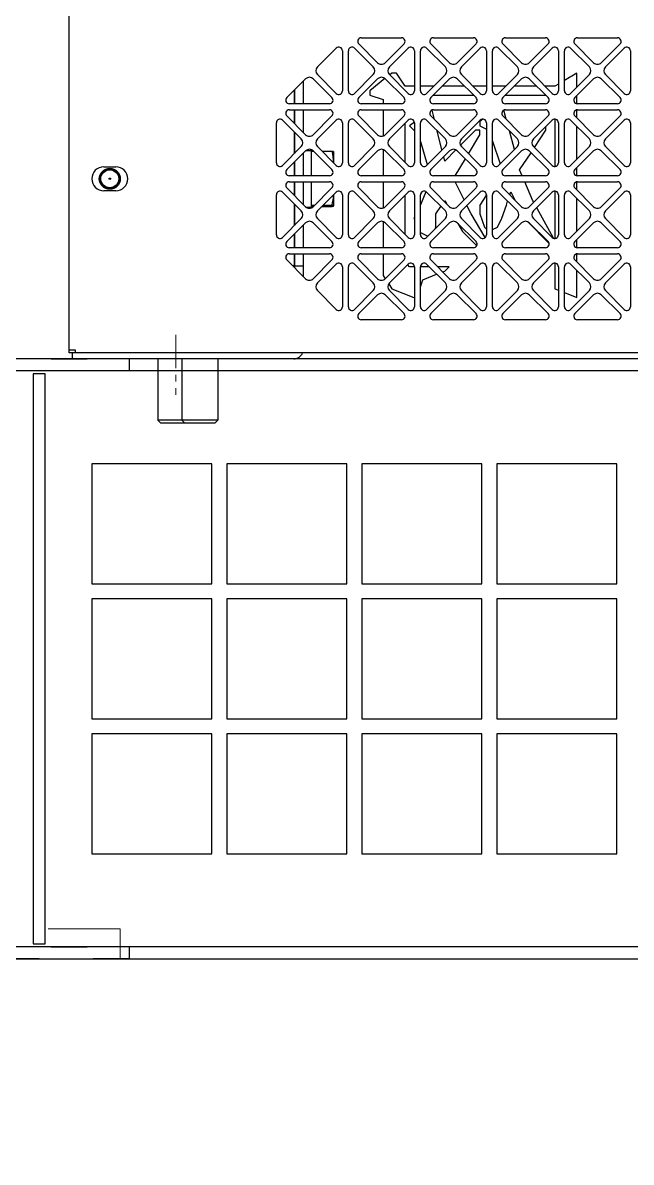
# Model space of a CAD drawing. Extents: x 59521 to 184406, y -1257 to 56672.
# Drawn here: x 69074.7 to 69277.5, y 17786.4 to 18166.2 of the extents above; entities that cross this region are included whole.
import ezdxf

# ---------------------------------------------------------------- set-up
doc = ezdxf.new("R2010")
doc.units = 0
doc.header["$MEASUREMENT"] = 0
doc.linetypes.add('ACAD_ISO03W100', pattern=[30, 12, -18])
doc.linetypes.add('CENTER', pattern=[50.8, 31.75, -6.35, 6.35, -6.35])
doc.layers.get('0').update_dxf_attribs({"linetype": 'CONTINUOUS'})
for name, color, linetype in [('2401-00332-S-M12-30HM_0', 7, 'CONTINUOUS'), ('2403-00027_S-M6-0_0', 7, 'CONTINUOUS'), ('2404-00038-S-D12_0', 7, 'CONTINUOUS'), ('4215-12657_0', 7, 'CONTINUOUS'), ('4215-17086_1_0', 7, 'CONTINUOUS'), ('4215-17086_2_0', 7, 'CONTINUOUS'), ('4215-17086_4_0', 7, 'CONTINUOUS')]:
    doc.layers.add(name, color=color, linetype=linetype)
doc.layers.add('3中心线层', color=1, linetype='CENTER', lineweight=18)
doc.layers.add('THICK', color=7, linetype='CONTINUOUS', lineweight=0)

# ---------------------------------------------------------------- blocks, each defined once
blk = doc.blocks.new('ju77')
at = {"layer": '2401-00332-S-M12-30HM_0', "color": 87, "linetype": 'Continuous'}
for p, q in [((-326.94, -1605.8), (-326.16, -1605.8)), ((-326.94, -1605.8), (-326.94, -1607.79)), ((-323.33, -1605.8), (-319.95, -1605.8)), ((-319.44, -1606), (-319.44, -1605.99)), ((-319.44, -1609.69), (-319.44, -1606)), ((-326.94, -1612.56), (-326.94, -1614)), ((-326.94, -1616), (-326.94, -1616.68)), ((-319.44, -1623.99), (-319.44, -1620.31)), ((-326.94, -1621.69), (-326.94, -1623.88)), ((-326.94, -1623.78), (-325.74, -1623.78)), ((-326.94, -1624.2), (-326.16, -1624.2)), ((-323.33, -1624.2), (-319.95, -1624.2)), ((-322.91, -1623.78), (-319.95, -1623.78)), ((-319.44, -1624.01), (-319.44, -1623.99)), ((-378.04, -1675), (-378.04, -1695.4)), ((-370.04, -1675), (-370.04, -1695.4)), ((-358.04, -1675), (-358.04, -1695.4)), ((-370.04, -1695.4), (-378.04, -1695.4)), ((-377.04, -1696.4), (-378.04, -1695.4)), ((-369.04, -1696.4), (-377.04, -1696.4)), ((-358.04, -1695.4), (-370.04, -1695.4)), ((-369.04, -1696.4), (-370.04, -1695.4)), ((-359.04, -1696.4), (-369.04, -1696.4)), ((-359.04, -1696.4), (-358.04, -1695.4))]:
    blk.add_line(p, q, dxfattribs=at)
for points, knots in [([(-319.95, -1605.8), (-319.83, -1605.82), (-319.67, -1605.86), (-319.5, -1605.93), (-319.45, -1605.97), (-319.44, -1605.99)], [0, 0, 0, 0, 0.666884, 0.87589, 1, 1, 1, 1]), ([(-319.46, -1623.95), (-319.51, -1623.91), (-319.68, -1623.85), (-319.84, -1623.81), (-319.95, -1623.78)], [0, 0, 0, 0, 0.367874, 1, 1, 1, 1]), ([(-319.95, -1624.2), (-319.83, -1624.18), (-319.67, -1624.14), (-319.5, -1624.07), (-319.45, -1624.03), (-319.44, -1624.01)], [0, 0, 0, 0, 0.666884, 0.87589, 1, 1, 1, 1]), ([(-319.44, -1623.99), (-319.44, -1623.99), (-319.44, -1623.97), (-319.46, -1623.96), (-319.46, -1623.95)], [0, 0, 0, 0, 0.449888, 1, 1, 1, 1])]:
    blk.add_open_spline(points, degree=3, knots=knots, dxfattribs=at)
for points in [[(-319.45, -1609.67), (-319.49, -1608.37), (-319.67, -1607.07), (-319.95, -1605.8)], [(-319.95, -1623.78), (-319.71, -1622.65), (-319.54, -1621.51), (-319.48, -1620.35)]]:
    blk.add_open_spline(points, degree=3, dxfattribs=at)
at = {"layer": '2403-00027_S-M6-0_0', "color": 87, "linetype": 'Continuous'}
for radius in [3.3, 3]:
    blk.add_circle((-394.04, -1615), radius, dxfattribs=at)
at = {"layer": '2404-00038-S-D12_0', "color": 87, "linetype": 'Continuous'}
for p, q in [((-328.65, -1605.55), (-326.94, -1605.55)), ((-326.94, -1605.55), (-326.94, -1605.8)), ((-326.94, -1607.79), (-326.94, -1612.56)), ((-326.94, -1616.68), (-326.94, -1621.69)), ((-328.65, -1624.45), (-326.94, -1624.45)), ((-326.94, -1623.88), (-326.94, -1624.45))]:
    blk.add_line(p, q, dxfattribs=at)
at = {"layer": '4215-12657_0', "color": 87, "linetype": 'Continuous'}
for p, q in [((-407.54, -1673), (-407.54, -1557)), ((-310.23, -1568), (-296.85, -1568)), ((-286.23, -1568), (-272.85, -1568)), ((-262.23, -1568), (-248.85, -1568)), ((-238.23, -1568), (-224.85, -1568)), ((-324.85, -1577.73), (-318.59, -1571.46)), ((-312.49, -1571.46), (-306.23, -1577.73)), ((-304.81, -1576.31), (-311.08, -1570.05)), ((-296, -1570.05), (-302.27, -1576.31)), ((-300.85, -1577.73), (-294.59, -1571.46)), ((-288.49, -1571.46), (-282.23, -1577.73)), ((-280.81, -1576.31), (-287.08, -1570.05)), ((-272, -1570.05), (-278.27, -1576.31)), ((-276.85, -1577.73), (-270.59, -1571.46)), ((-264.49, -1571.46), (-258.23, -1577.73)), ((-256.81, -1576.31), (-263.08, -1570.05)), ((-248, -1570.05), (-254.27, -1576.31)), ((-252.85, -1577.73), (-246.59, -1571.46)), ((-240.49, -1571.46), (-234.23, -1577.73)), ((-232.81, -1576.31), (-239.08, -1570.05)), ((-224, -1570.05), (-230.27, -1576.31)), ((-228.85, -1577.73), (-222.59, -1571.46)), ((-316.54, -1572.31), (-316.54, -1585.69)), ((-314.54, -1585.69), (-314.54, -1572.31)), ((-292.54, -1572.31), (-292.54, -1585.69)), ((-290.54, -1585.69), (-290.54, -1572.31)), ((-268.54, -1572.31), (-268.54, -1585.69)), ((-266.54, -1585.69), (-266.54, -1572.31)), ((-244.54, -1572.31), (-244.54, -1585.69)), ((-242.54, -1585.69), (-242.54, -1572.31)), ((-220.54, -1572.31), (-220.54, -1585.69)), ((-300.02, -1579.76), (-300.77, -1580.36)), ((-298.55, -1579.76), (-300.02, -1579.76)), ((-295.62, -1584.16), (-298.55, -1579.76)), ((-238.43, -1579.76), (-242.54, -1582.23)), ((-238.43, -1584.47), (-238.43, -1579.76)), ((-335.08, -1587.95), (-328.81, -1581.69)), ((-326.27, -1581.69), (-320, -1587.95)), ((-318.59, -1586.54), (-324.85, -1580.27)), ((-306.23, -1580.27), (-312.49, -1586.54)), ((-311.08, -1587.95), (-304.81, -1581.69)), ((-302.35, -1581.62), (-307.35, -1585.63)), ((-302.27, -1581.69), (-296, -1587.95)), ((-294.59, -1586.54), (-300.85, -1580.27)), ((-282.23, -1580.27), (-288.49, -1586.54)), ((-287.08, -1587.95), (-280.81, -1581.69)), ((-278.27, -1581.69), (-272, -1587.95)), ((-270.59, -1586.54), (-276.85, -1580.27)), ((-258.23, -1580.27), (-264.49, -1586.54)), ((-263.08, -1587.95), (-256.81, -1581.69)), ((-254.27, -1581.69), (-248, -1587.95)), ((-246.59, -1586.54), (-252.85, -1580.27)), ((-244.54, -1583.43), (-245.76, -1584.16)), ((-234.23, -1580.27), (-240.49, -1586.54)), ((-239.08, -1587.95), (-232.81, -1581.69)), ((-230.27, -1581.69), (-224, -1587.95)), ((-222.59, -1586.54), (-228.85, -1580.27)), ((-307.35, -1585.63), (-307.35, -1587.1)), ((-307.35, -1587.1), (-302.95, -1588.56)), ((-292.54, -1584.16), (-295.62, -1584.16)), ((-286.12, -1584.16), (-290.54, -1584.16)), ((-286.22, -1587.1), (-272.86, -1587.1)), ((-275.79, -1584.16), (-283.29, -1584.16)), ((-268.54, -1584.16), (-272.96, -1584.16)), ((-262.12, -1584.16), (-266.54, -1584.16)), ((-262.22, -1587.1), (-248.86, -1587.1)), ((-251.79, -1584.16), (-259.29, -1584.16)), ((-245.76, -1584.16), (-248.96, -1584.16)), ((-238.43, -1589.98), (-238.43, -1587.3)), ((-320.85, -1590), (-334.23, -1590)), ((-296.85, -1590), (-310.23, -1590)), ((-302.95, -1588.56), (-302.95, -1590)), ((-272.85, -1590), (-286.23, -1590)), ((-248.85, -1590), (-262.23, -1590)), ((-224.85, -1590), (-238.23, -1590)), ((-328.81, -1600.31), (-335.08, -1594.05)), ((-334.23, -1592), (-320.85, -1592)), ((-320, -1594.05), (-326.27, -1600.31)), ((-304.81, -1600.31), (-311.08, -1594.05)), ((-310.23, -1592), (-296.85, -1592)), ((-302.95, -1592), (-302.95, -1600.73)), ((-296, -1594.05), (-302.27, -1600.31)), ((-280.81, -1600.31), (-287.08, -1594.05)), ((-285.89, -1595.24), (-286.67, -1592.09)), ((-286.23, -1592), (-272.85, -1592)), ((-272, -1594.05), (-278.27, -1600.31)), ((-256.81, -1600.31), (-263.08, -1594.05)), ((-261.96, -1595.17), (-262.78, -1592.14)), ((-262.23, -1592), (-248.85, -1592)), ((-248, -1594.05), (-254.27, -1600.31)), ((-232.81, -1600.31), (-239.08, -1594.05)), ((-238.43, -1594.7), (-238.43, -1592.02)), ((-238.23, -1592), (-224.85, -1592)), ((-224, -1594.05), (-230.27, -1600.31)), ((-338.54, -1609.69), (-338.54, -1596.31)), ((-336.49, -1595.46), (-330.23, -1601.73)), ((-324.85, -1601.73), (-318.59, -1595.46)), ((-316.54, -1596.31), (-316.54, -1609.69)), ((-314.54, -1609.69), (-314.54, -1596.31)), ((-312.49, -1595.46), (-306.23, -1601.73)), ((-300.85, -1601.73), (-294.59, -1595.46)), ((-295.62, -1609.5), (-295.62, -1596.5)), ((-292.56, -1596.09), (-294.15, -1597.36)), ((-294.15, -1597.36), (-292.54, -1598.98)), ((-292.54, -1596.31), (-292.54, -1609.69)), ((-290.54, -1609.69), (-290.54, -1596.31)), ((-288.49, -1595.46), (-282.23, -1601.73)), ((-272.16, -1598.83), (-277.17, -1603.84)), ((-276.85, -1601.73), (-270.59, -1595.46)), ((-270.69, -1598.83), (-272.16, -1598.83)), ((-269.72, -1595.12), (-270.69, -1595.89)), ((-270.69, -1595.89), (-270.69, -1597.36)), ((-270.69, -1597.36), (-268.54, -1598.44)), ((-270.69, -1600.29), (-270.69, -1598.83)), ((-268.54, -1596.31), (-268.54, -1609.69)), ((-266.54, -1609.69), (-266.54, -1596.31)), ((-264.49, -1595.46), (-258.23, -1601.73)), ((-252.85, -1601.73), (-246.59, -1595.46)), ((-252.54, -1604.59), (-248.69, -1598.83)), ((-248.69, -1598.83), (-248.69, -1597.57)), ((-245.76, -1595.12), (-245.76, -1610.88)), ((-244.54, -1596.31), (-244.54, -1609.69)), ((-242.54, -1609.69), (-242.54, -1596.31)), ((-240.49, -1595.46), (-234.23, -1601.73)), ((-238.43, -1608.47), (-238.43, -1597.53)), ((-228.85, -1601.73), (-222.59, -1595.46)), ((-220.54, -1596.31), (-220.54, -1609.69)), ((-290.54, -1602.57), (-288.23, -1610.27)), ((-283.35, -1605.39), (-284.94, -1599.01)), ((-274.49, -1606.63), (-270.69, -1600.29)), ((-266.54, -1602.48), (-264.01, -1610.06)), ((-259.21, -1605.25), (-260.9, -1599.06)), ((-330.23, -1604.27), (-336.49, -1610.54)), ((-335.08, -1611.95), (-328.81, -1605.69)), ((-326.27, -1605.69), (-320, -1611.95)), ((-318.59, -1610.54), (-324.85, -1604.27)), ((-306.23, -1604.27), (-312.49, -1610.54)), ((-311.08, -1611.95), (-304.81, -1605.69)), ((-302.95, -1605.27), (-302.95, -1614)), ((-302.27, -1605.69), (-296, -1611.95)), ((-294.59, -1610.54), (-300.85, -1604.27)), ((-282.23, -1604.27), (-288.49, -1610.54)), ((-287.08, -1611.95), (-280.81, -1605.69)), ((-278.71, -1605.38), (-282.42, -1609.09)), ((-278.27, -1605.69), (-272, -1611.95)), ((-270.59, -1610.54), (-276.85, -1604.27)), ((-258.23, -1604.27), (-264.49, -1610.54)), ((-263.08, -1611.95), (-256.81, -1605.69)), ((-257.49, -1612.03), (-253.67, -1606.29)), ((-254.27, -1605.69), (-248, -1611.95)), ((-246.59, -1610.54), (-252.85, -1604.27)), ((-234.23, -1604.27), (-240.49, -1610.54)), ((-239.08, -1611.95), (-232.81, -1605.69)), ((-230.27, -1605.69), (-224, -1611.95)), ((-222.59, -1610.54), (-228.85, -1604.27)), ((-282.42, -1609.09), (-282.78, -1607.66)), ((-278.91, -1614), (-275.55, -1608.4)), ((-396.04, -1611), (-392.04, -1611)), ((-320.85, -1614), (-334.23, -1614)), ((-296.85, -1614), (-310.23, -1614)), ((-272.85, -1614), (-286.23, -1614)), ((-248.85, -1614), (-262.23, -1614)), ((-256.65, -1614), (-257.49, -1612.03)), ((-238.43, -1613.98), (-238.43, -1611.3)), ((-224.85, -1614), (-238.23, -1614)), ((-334.23, -1616), (-320.85, -1616)), ((-310.23, -1616), (-296.85, -1616)), ((-302.95, -1616), (-302.95, -1624.73)), ((-286.23, -1616), (-272.85, -1616)), ((-275.96, -1622.01), (-278.97, -1616)), ((-262.23, -1616), (-248.85, -1616)), ((-253.09, -1622.29), (-255.79, -1616)), ((-238.43, -1618.7), (-238.43, -1616.02)), ((-238.23, -1616), (-224.85, -1616)), ((-392.04, -1619), (-396.04, -1619)), ((-338.54, -1633.69), (-338.54, -1620.31)), ((-336.49, -1619.46), (-330.23, -1625.73)), ((-328.81, -1624.31), (-335.08, -1618.05)), ((-320, -1618.05), (-326.27, -1624.31)), ((-324.85, -1625.73), (-318.59, -1619.46)), ((-316.54, -1620.31), (-316.54, -1633.69)), ((-314.54, -1633.69), (-314.54, -1620.31)), ((-312.49, -1619.46), (-306.23, -1625.73)), ((-304.81, -1624.31), (-311.08, -1618.05)), ((-296, -1618.05), (-302.27, -1624.31)), ((-300.85, -1625.73), (-294.59, -1619.46)), ((-295.62, -1633.5), (-295.62, -1620.5)), ((-292.54, -1620.31), (-292.54, -1633.69)), ((-288.69, -1619.31), (-290.54, -1623.63)), ((-290.54, -1633.69), (-290.54, -1620.31)), ((-288.49, -1619.46), (-282.23, -1625.73)), ((-280.81, -1624.31), (-287.08, -1618.05)), ((-272, -1618.05), (-278.27, -1624.31)), ((-276.85, -1625.73), (-270.59, -1619.46)), ((-268.54, -1620.31), (-270.69, -1623.76)), ((-268.54, -1620.31), (-268.54, -1633.69)), ((-266.54, -1633.69), (-266.54, -1620.31)), ((-264.49, -1619.46), (-258.23, -1625.73)), ((-256.81, -1624.31), (-263.08, -1618.05)), ((-260.76, -1620.37), (-260.43, -1619.36)), ((-260.43, -1619.36), (-259.08, -1622.04)), ((-248, -1618.05), (-254.27, -1624.31)), ((-252.85, -1625.73), (-246.59, -1619.46)), ((-245.76, -1619.12), (-245.76, -1634.88)), ((-244.54, -1620.31), (-244.54, -1633.69)), ((-242.54, -1633.69), (-242.54, -1620.31)), ((-240.49, -1619.46), (-234.23, -1625.73)), ((-232.81, -1624.31), (-239.08, -1618.05)), ((-238.43, -1632.47), (-238.43, -1621.53)), ((-224, -1618.05), (-230.27, -1624.31)), ((-228.85, -1625.73), (-222.59, -1619.46)), ((-220.54, -1620.31), (-220.54, -1633.69)), ((-285.36, -1626.69), (-283.72, -1624.24)), ((-282.59, -1622.54), (-282.42, -1622.29)), ((-282.42, -1622.29), (-281.87, -1623.25)), ((-273.62, -1626.69), (-275.02, -1623.9)), ((-270.69, -1623.76), (-270.69, -1626.69)), ((-263.36, -1628.16), (-261.89, -1623.76)), ((-261.89, -1623.76), (-261.47, -1622.49)), ((-252.79, -1622.84), (-253.09, -1622.29)), ((-246.13, -1634.82), (-251.78, -1624.65)), ((-330.23, -1628.27), (-336.49, -1634.54)), ((-318.59, -1634.54), (-324.85, -1628.27)), ((-306.23, -1628.27), (-312.49, -1634.54)), ((-294.59, -1634.54), (-300.85, -1628.27)), ((-292.54, -1627.86), (-292.69, -1628.16)), ((-292.69, -1628.16), (-292.54, -1628.6)), ((-282.23, -1628.27), (-288.49, -1634.54)), ((-285.36, -1631.09), (-285.36, -1626.69)), ((-270.59, -1634.54), (-276.85, -1628.27)), ((-268.91, -1634.55), (-273.62, -1626.69)), ((-270.69, -1626.69), (-269.22, -1631.09)), ((-264.82, -1631.09), (-263.36, -1628.16)), ((-258.23, -1628.27), (-264.49, -1634.54)), ((-246.59, -1634.54), (-252.85, -1628.27)), ((-234.23, -1628.27), (-240.49, -1634.54)), ((-222.59, -1634.54), (-228.85, -1628.27)), ((-335.08, -1635.95), (-328.81, -1629.69)), ((-326.27, -1629.69), (-320, -1635.95)), ((-311.08, -1635.95), (-304.81, -1629.69)), ((-302.95, -1629.27), (-302.95, -1638)), ((-302.27, -1629.69), (-296, -1635.95)), ((-290.54, -1632.9), (-288.29, -1634.02)), ((-287.08, -1635.95), (-280.81, -1629.69)), ((-285.67, -1631.71), (-285.36, -1631.09)), ((-278.27, -1629.69), (-272, -1635.95)), ((-278.1, -1629.85), (-276.56, -1632.56)), ((-276.56, -1632.56), (-271.78, -1637.33)), ((-269.22, -1631.09), (-268.54, -1631.77)), ((-266.54, -1631.95), (-264.82, -1631.09)), ((-263.08, -1635.95), (-256.81, -1629.69)), ((-254.9, -1629.28), (-247.7, -1636.48)), ((-254.27, -1629.69), (-248, -1635.95)), ((-239.08, -1635.95), (-232.81, -1629.69)), ((-230.27, -1629.69), (-224, -1635.95)), ((-288.29, -1634.02), (-287.98, -1634.02)), ((-238.43, -1637.98), (-238.43, -1635.3)), ((-320.85, -1638), (-334.23, -1638)), ((-334.23, -1640), (-320.85, -1640)), ((-296.85, -1638), (-310.23, -1638)), ((-310.23, -1640), (-296.85, -1640)), ((-302.95, -1640), (-302.95, -1647.22)), ((-272.85, -1638), (-286.23, -1638)), ((-286.23, -1640), (-272.85, -1640)), ((-248.85, -1638), (-262.23, -1638)), ((-262.23, -1640), (-248.85, -1640)), ((-238.43, -1642.7), (-238.43, -1640.02)), ((-224.85, -1638), (-238.23, -1638)), ((-238.23, -1640), (-224.85, -1640)), ((-328.81, -1648.31), (-335.08, -1642.05)), ((-320, -1642.05), (-326.27, -1648.31)), ((-324.85, -1649.73), (-318.59, -1643.46)), ((-316.54, -1644.31), (-316.54, -1657.69)), ((-314.54, -1657.69), (-314.54, -1644.31)), ((-312.49, -1643.46), (-306.23, -1649.73)), ((-304.81, -1648.31), (-311.08, -1642.05)), ((-296, -1642.05), (-302.27, -1648.31)), ((-300.85, -1649.73), (-294.59, -1643.46)), ((-294.15, -1644.29), (-294.78, -1643.66)), ((-292.54, -1644.29), (-294.15, -1644.29)), ((-292.54, -1644.31), (-292.54, -1657.69)), ((-287.67, -1644.29), (-290.54, -1644.29)), ((-290.54, -1657.69), (-290.54, -1644.31)), ((-288.49, -1643.46), (-282.23, -1649.73)), ((-280.81, -1648.31), (-287.08, -1642.05)), ((-280.96, -1644.29), (-284.84, -1644.29)), ((-282.42, -1645.76), (-280.96, -1644.29)), ((-272, -1642.05), (-278.27, -1648.31)), ((-276.85, -1649.73), (-270.59, -1643.46)), ((-268.54, -1644.31), (-268.54, -1657.69)), ((-266.54, -1657.69), (-266.54, -1644.31)), ((-264.49, -1643.46), (-258.23, -1649.73)), ((-256.81, -1648.31), (-263.08, -1642.05)), ((-248, -1642.05), (-254.27, -1648.31)), ((-252.85, -1649.73), (-246.59, -1643.46)), ((-245.76, -1643.12), (-245.76, -1651.62)), ((-244.54, -1644.31), (-244.54, -1657.69)), ((-242.54, -1657.69), (-242.54, -1644.31)), ((-240.49, -1643.46), (-234.23, -1649.73)), ((-232.81, -1648.31), (-239.08, -1642.05)), ((-224, -1642.05), (-230.27, -1648.31)), ((-228.85, -1649.73), (-222.59, -1643.46)), ((-220.54, -1644.31), (-220.54, -1657.69)), ((-302.95, -1647.22), (-302.24, -1648.29)), ((-289.76, -1648.69), (-285.12, -1646.83)), ((-283.1, -1646.03), (-282.42, -1645.76)), ((-238.43, -1654.55), (-238.43, -1645.53)), ((-301.09, -1650.02), (-300.02, -1651.62)), ((-300.02, -1651.62), (-292.69, -1654.55)), ((-290.54, -1651.04), (-289.76, -1648.69)), ((-245.76, -1651.62), (-244.54, -1652.11)), ((-318.59, -1658.54), (-324.85, -1652.27)), ((-306.23, -1652.27), (-312.49, -1658.54)), ((-311.08, -1659.95), (-304.81, -1653.69)), ((-302.27, -1653.69), (-296, -1659.95)), ((-294.59, -1658.54), (-300.85, -1652.27)), ((-292.69, -1654.55), (-292.54, -1654.41)), ((-282.23, -1652.27), (-288.49, -1658.54)), ((-287.08, -1659.95), (-280.81, -1653.69)), ((-278.27, -1653.69), (-272, -1659.95)), ((-270.59, -1658.54), (-276.85, -1652.27)), ((-258.23, -1652.27), (-264.49, -1658.54)), ((-263.08, -1659.95), (-256.81, -1653.69)), ((-254.27, -1653.69), (-248, -1659.95)), ((-246.59, -1658.54), (-252.85, -1652.27)), ((-242.54, -1652.91), (-238.43, -1654.55)), ((-234.23, -1652.27), (-240.49, -1658.54)), ((-239.08, -1659.95), (-232.81, -1653.69)), ((-230.27, -1653.69), (-224, -1659.95)), ((-222.59, -1658.54), (-228.85, -1652.27)), ((-296.85, -1662), (-310.23, -1662)), ((-272.85, -1662), (-286.23, -1662)), ((-248.85, -1662), (-262.23, -1662)), ((-224.85, -1662), (-238.23, -1662)), ((-407.54, -1672), (-405.54, -1672)), ((328.46, -1673), (-407.54, -1673)), ((-405.54, -1672), (-405.54, -1673))]:
    blk.add_line(p, q, dxfattribs=at)
blk.add_circle((-394.04, -1615), 0.25, dxfattribs=at)
for centre, radius, start, end in [((-310.23, -1569.2), 1.2, 90, 225), ((-296.85, -1569.2), 1.2, 315, 90), ((-286.23, -1569.2), 1.2, 90, 225), ((-272.85, -1569.2), 1.2, 315, 90), ((-262.23, -1569.2), 1.2, 90, 225), ((-248.85, -1569.2), 1.2, 315, 90), ((-238.23, -1569.2), 1.2, 90, 225), ((-224.85, -1569.2), 1.2, 315, 90), ((-317.74, -1572.31), 1.2, 0, 135), ((-313.34, -1572.31), 1.2, 45, 180), ((-293.74, -1572.31), 1.2, 0, 135), ((-289.34, -1572.31), 1.2, 45, 180), ((-269.74, -1572.31), 1.2, 0, 135), ((-265.34, -1572.31), 1.2, 45, 180), ((-245.74, -1572.31), 1.2, 0, 135), ((-241.34, -1572.31), 1.2, 45, 180), ((-221.74, -1572.31), 1.2, 0, 135), ((-323.58, -1579), 1.8, 135, 225), ((-307.5, -1579), 1.8, 315, 45), ((-303.54, -1575.04), 1.8, 225, 315), ((-299.58, -1579), 1.8, 135, 225), ((-283.5, -1579), 1.8, 315, 45), ((-279.54, -1575.04), 1.8, 225, 315), ((-275.58, -1579), 1.8, 135, 225), ((-259.5, -1579), 1.8, 315, 45), ((-255.54, -1575.04), 1.8, 225, 315), ((-251.58, -1579), 1.8, 135, 225), ((-235.5, -1579), 1.8, 315, 45), ((-231.54, -1575.04), 1.8, 225, 315), ((-227.58, -1579), 1.8, 135, 225), ((-327.54, -1582.96), 1.8, 45, 135), ((-303.54, -1582.96), 1.8, 45, 135), ((-279.54, -1582.96), 1.8, 45, 135), ((-255.54, -1582.96), 1.8, 45, 135), ((-231.54, -1582.96), 1.8, 45, 135), ((-317.74, -1585.69), 1.2, 225, 0), ((-313.34, -1585.69), 1.2, 180, 315), ((-293.74, -1585.69), 1.2, 225, 0), ((-289.34, -1585.69), 1.2, 180, 315), ((-269.74, -1585.69), 1.2, 225, 0), ((-265.34, -1585.69), 1.2, 180, 315), ((-245.74, -1585.69), 1.2, 225, 0), ((-241.34, -1585.69), 1.2, 180, 315), ((-221.74, -1585.69), 1.2, 225, 0), ((-334.23, -1588.8), 1.2, 135, 270), ((-320.85, -1588.8), 1.2, 270, 45), ((-310.23, -1588.8), 1.2, 135, 270), ((-296.85, -1588.8), 1.2, 270, 45), ((-286.23, -1588.8), 1.2, 135, 270), ((-272.85, -1588.8), 1.2, 270, 45), ((-262.23, -1588.8), 1.2, 135, 270), ((-248.85, -1588.8), 1.2, 270, 45), ((-238.23, -1588.8), 1.2, 135, 270), ((-224.85, -1588.8), 1.2, 270, 45), ((-334.23, -1593.2), 1.2, 90, 225), ((-320.85, -1593.2), 1.2, 315, 90), ((-310.23, -1593.2), 1.2, 90, 225), ((-296.85, -1593.2), 1.2, 315, 90), ((-286.23, -1593.2), 1.2, 90, 225), ((-272.85, -1593.2), 1.2, 315, 90), ((-262.23, -1593.2), 1.2, 90, 225), ((-248.85, -1593.2), 1.2, 315, 90), ((-238.23, -1593.2), 1.2, 90, 225), ((-224.85, -1593.2), 1.2, 315, 90), ((-337.34, -1596.31), 1.2, 45, 180), ((-317.74, -1596.31), 1.2, 0, 135), ((-313.34, -1596.31), 1.2, 45, 180), ((-293.74, -1596.31), 1.2, 0, 135), ((-289.34, -1596.31), 1.2, 45, 180), ((-269.74, -1596.31), 1.2, 0, 135), ((-265.34, -1596.31), 1.2, 45, 180), ((-245.74, -1596.31), 1.2, 0, 135), ((-241.34, -1596.31), 1.2, 45, 180), ((-221.74, -1596.31), 1.2, 0, 135), ((-331.5, -1603), 1.8, 315, 45), ((-327.54, -1599.04), 1.8, 225, 315), ((-323.58, -1603), 1.8, 135, 225), ((-307.5, -1603), 1.8, 315, 45), ((-303.54, -1599.04), 1.8, 225, 315), ((-299.58, -1603), 1.8, 135, 225), ((-283.5, -1603), 1.8, 315, 45), ((-279.54, -1599.04), 1.8, 225, 315), ((-275.58, -1603), 1.8, 135, 225), ((-259.5, -1603), 1.8, 315, 45), ((-255.54, -1599.04), 1.8, 225, 315), ((-251.58, -1603), 1.8, 135, 225), ((-235.5, -1603), 1.8, 315, 45), ((-231.54, -1599.04), 1.8, 225, 315), ((-227.58, -1603), 1.8, 135, 225), ((-327.54, -1606.96), 1.8, 45, 135), ((-303.54, -1606.96), 1.8, 45, 135), ((-279.54, -1606.96), 1.8, 45, 135), ((-255.54, -1606.96), 1.8, 45, 135), ((-231.54, -1606.96), 1.8, 45, 135), ((-337.34, -1609.69), 1.2, 180, 315), ((-317.74, -1609.69), 1.2, 225, 0), ((-313.34, -1609.69), 1.2, 180, 315), ((-293.74, -1609.69), 1.2, 225, 0), ((-289.34, -1609.69), 1.2, 180, 315), ((-269.74, -1609.69), 1.2, 225, 0), ((-265.34, -1609.69), 1.2, 180, 315), ((-245.74, -1609.69), 1.2, 225, 0), ((-241.34, -1609.69), 1.2, 180, 315), ((-221.74, -1609.69), 1.2, 225, 0), ((-396.04, -1615), 4, 90, 270), ((-392.04, -1615), 4, 270, 90), ((-334.23, -1612.8), 1.2, 135, 270), ((-320.85, -1612.8), 1.2, 270, 45), ((-310.23, -1612.8), 1.2, 135, 270), ((-296.85, -1612.8), 1.2, 270, 45), ((-286.23, -1612.8), 1.2, 135, 270), ((-272.85, -1612.8), 1.2, 270, 45), ((-262.23, -1612.8), 1.2, 135, 270), ((-248.85, -1612.8), 1.2, 270, 45), ((-238.23, -1612.8), 1.2, 135, 270), ((-224.85, -1612.8), 1.2, 270, 45), ((-334.23, -1617.2), 1.2, 90, 225), ((-320.85, -1617.2), 1.2, 315, 90), ((-310.23, -1617.2), 1.2, 90, 225), ((-296.85, -1617.2), 1.2, 315, 90), ((-286.23, -1617.2), 1.2, 90, 225), ((-272.85, -1617.2), 1.2, 315, 90), ((-262.23, -1617.2), 1.2, 90, 225), ((-248.85, -1617.2), 1.2, 315, 90), ((-238.23, -1617.2), 1.2, 90, 225), ((-224.85, -1617.2), 1.2, 315, 90), ((-337.34, -1620.31), 1.2, 45, 180), ((-317.74, -1620.31), 1.2, 0, 135), ((-313.34, -1620.31), 1.2, 45, 180), ((-293.74, -1620.31), 1.2, 0, 135), ((-289.34, -1620.31), 1.2, 45, 180), ((-269.74, -1620.31), 1.2, 0, 135), ((-265.34, -1620.31), 1.2, 45, 180), ((-245.74, -1620.31), 1.2, 0, 135), ((-241.34, -1620.31), 1.2, 45, 180), ((-221.74, -1620.31), 1.2, 0, 135), ((-327.54, -1623.04), 1.8, 225, 315), ((-303.54, -1623.04), 1.8, 225, 315), ((-279.54, -1623.04), 1.8, 225, 315), ((-255.54, -1623.04), 1.8, 225, 315), ((-231.54, -1623.04), 1.8, 225, 315), ((-331.5, -1627), 1.8, 315, 45), ((-327.54, -1630.96), 1.8, 45, 135), ((-323.58, -1627), 1.8, 135, 225), ((-307.5, -1627), 1.8, 315, 45), ((-303.54, -1630.96), 1.8, 45, 135), ((-299.58, -1627), 1.8, 135, 225), ((-283.5, -1627), 1.8, 315, 45), ((-279.54, -1630.96), 1.8, 45, 135), ((-275.58, -1627), 1.8, 135, 225), ((-259.5, -1627), 1.8, 315, 45), ((-255.54, -1630.96), 1.8, 45, 135), ((-251.58, -1627), 1.8, 135, 225), ((-235.5, -1627), 1.8, 315, 45), ((-231.54, -1630.96), 1.8, 45, 135), ((-227.58, -1627), 1.8, 135, 225), ((-337.34, -1633.69), 1.2, 180, 315), ((-334.23, -1636.8), 1.2, 135, 270), ((-320.85, -1636.8), 1.2, 270, 45), ((-317.74, -1633.69), 1.2, 225, 0), ((-313.34, -1633.69), 1.2, 180, 315), ((-310.23, -1636.8), 1.2, 135, 270), ((-296.85, -1636.8), 1.2, 270, 45), ((-293.74, -1633.69), 1.2, 225, 0), ((-289.34, -1633.69), 1.2, 180, 315), ((-286.23, -1636.8), 1.2, 135, 270), ((-272.85, -1636.8), 1.2, 270, 45), ((-269.74, -1633.69), 1.2, 225, 0), ((-265.34, -1633.69), 1.2, 180, 315), ((-262.23, -1636.8), 1.2, 135, 270), ((-248.85, -1636.8), 1.2, 270, 45), ((-245.74, -1633.69), 1.2, 225, 0), ((-241.34, -1633.69), 1.2, 180, 315), ((-238.23, -1636.8), 1.2, 135, 270), ((-224.85, -1636.8), 1.2, 270, 45), ((-221.74, -1633.69), 1.2, 225, 0), ((-334.23, -1641.2), 1.2, 90, 225), ((-320.85, -1641.2), 1.2, 315, 90), ((-310.23, -1641.2), 1.2, 90, 225), ((-296.85, -1641.2), 1.2, 315, 90), ((-286.23, -1641.2), 1.2, 90, 225), ((-272.85, -1641.2), 1.2, 315, 90), ((-262.23, -1641.2), 1.2, 90, 225), ((-248.85, -1641.2), 1.2, 315, 90), ((-238.23, -1641.2), 1.2, 90, 225), ((-224.85, -1641.2), 1.2, 315, 90), ((-317.74, -1644.31), 1.2, 0, 135), ((-313.34, -1644.31), 1.2, 45, 180), ((-293.74, -1644.31), 1.2, 0, 135), ((-289.34, -1644.31), 1.2, 45, 180), ((-269.74, -1644.31), 1.2, 0, 135), ((-265.34, -1644.31), 1.2, 45, 180), ((-245.74, -1644.31), 1.2, 0, 135), ((-241.34, -1644.31), 1.2, 45, 180), ((-221.74, -1644.31), 1.2, 0, 135), ((-327.54, -1647.04), 1.8, 225, 315), ((-323.58, -1651), 1.8, 135, 225), ((-307.5, -1651), 1.8, 315, 45), ((-303.54, -1647.04), 1.8, 225, 315), ((-299.58, -1651), 1.8, 135, 225), ((-283.5, -1651), 1.8, 315, 45), ((-279.54, -1647.04), 1.8, 225, 315), ((-275.58, -1651), 1.8, 135, 225), ((-259.5, -1651), 1.8, 315, 45), ((-255.54, -1647.04), 1.8, 225, 315), ((-251.58, -1651), 1.8, 135, 225), ((-235.5, -1651), 1.8, 315, 45), ((-231.54, -1647.04), 1.8, 225, 315), ((-227.58, -1651), 1.8, 135, 225), ((-303.54, -1654.96), 1.8, 45, 135), ((-279.54, -1654.96), 1.8, 45, 135), ((-255.54, -1654.96), 1.8, 45, 135), ((-231.54, -1654.96), 1.8, 45, 135), ((-317.74, -1657.69), 1.2, 225, 0), ((-313.34, -1657.69), 1.2, 180, 315), ((-293.74, -1657.69), 1.2, 225, 0), ((-289.34, -1657.69), 1.2, 180, 315), ((-269.74, -1657.69), 1.2, 225, 0), ((-265.34, -1657.69), 1.2, 180, 315), ((-245.74, -1657.69), 1.2, 225, 0), ((-241.34, -1657.69), 1.2, 180, 315), ((-221.74, -1657.69), 1.2, 225, 0), ((-310.23, -1660.8), 1.2, 135, 270), ((-296.85, -1660.8), 1.2, 270, 45), ((-286.23, -1660.8), 1.2, 135, 270), ((-272.85, -1660.8), 1.2, 270, 45), ((-262.23, -1660.8), 1.2, 135, 270), ((-248.85, -1660.8), 1.2, 270, 45), ((-238.23, -1660.8), 1.2, 135, 270), ((-224.85, -1660.8), 1.2, 270, 45)]:
    blk.add_arc(centre, radius, start, end, dxfattribs=at)
at = {"layer": '4215-17086_1_0', "color": 87, "linetype": 'Continuous'}
for p, q in [((-329.54, -1590), (-329.54, -1582.41)), ((-332.54, -1590), (-332.54, -1585.41)), ((-332.54, -1596.59), (-332.54, -1592)), ((-329.54, -1599.59), (-329.54, -1592)), ((-332.54, -1606.59), (-332.54, -1599.41)), ((-329.54, -1614), (-329.54, -1606.41)), ((-332.54, -1614), (-332.54, -1609.41)), ((-332.54, -1620.59), (-332.54, -1616)), ((-329.54, -1623.59), (-329.54, -1616)), ((-332.54, -1630.59), (-332.54, -1623.41)), ((-329.54, -1638), (-329.54, -1630.41)), ((-332.54, -1638), (-332.54, -1633.41)), ((-332.54, -1644.59), (-332.54, -1640)), ((-329.54, -1647.59), (-329.54, -1640)), ((-332.54, -1644), (-329.54, -1644)), ((-406.54, -1673), (-406.54, -1675)), ((-332.74, -1675), (-406.54, -1675))]:
    blk.add_line(p, q, dxfattribs=at)
blk.add_arc((-332.74, -1671.8), 3.2, 270, 337.858, dxfattribs=at)
at = {"layer": '4215-17086_2_0', "color": 87, "linetype": 'Continuous'}
for p, q in [((-332.54, -1585.41), (-332.54, -1590)), ((-332.54, -1592), (-332.54, -1596.59)), ((-332.54, -1599.41), (-332.54, -1606.59)), ((-332.54, -1609.41), (-332.54, -1614)), ((-332.54, -1616), (-332.54, -1620.59)), ((-332.54, -1623.41), (-332.54, -1630.59)), ((-332.54, -1633.41), (-332.54, -1638)), ((-332.54, -1640), (-332.54, -1644.59)), ((-332.54, -1644), (-333.13, -1644))]:
    blk.add_line(p, q, dxfattribs=at)
at = {"layer": '4215-17086_4_0', "color": 87, "linetype": 'Continuous'}
blk.add_circle((-394.04, -1615), 3.5, dxfattribs=at)
blk = doc.blocks.new('sfsafsf')
at = {"color": 87}
for p, q in [((49935.25, -19723.5), (46935.25, -19723.5)), ((49935.25, -19915.5), (46935.25, -19915.5))]:
    blk.add_line(p, q, dxfattribs=at)
for points in [[(46935.25, -19919.5), (49935.25, -19919.5), (49935.25, -19719.5), (46935.25, -19719.5)], [(47678.25, -19914.5), (47682.25, -19914.5), (47682.25, -19724.5), (47678.25, -19724.5)], [(47697.75, -19794.5), (47737.75, -19794.5), (47737.75, -19754.5), (47697.75, -19754.5)], [(47742.75, -19794.5), (47782.75, -19794.5), (47782.75, -19754.5), (47742.75, -19754.5)], [(47787.75, -19794.5), (47827.75, -19794.5), (47827.75, -19754.5), (47787.75, -19754.5)], [(47832.75, -19794.5), (47872.75, -19794.5), (47872.75, -19754.5), (47832.75, -19754.5)], [(47697.75, -19839.5), (47737.75, -19839.5), (47737.75, -19799.5), (47697.75, -19799.5)], [(47742.75, -19839.5), (47782.75, -19839.5), (47782.75, -19799.5), (47742.75, -19799.5)], [(47787.75, -19839.5), (47827.75, -19839.5), (47827.75, -19799.5), (47787.75, -19799.5)], [(47832.75, -19839.5), (47872.75, -19839.5), (47872.75, -19799.5), (47832.75, -19799.5)], [(47697.75, -19884.5), (47737.75, -19884.5), (47737.75, -19844.5), (47697.75, -19844.5)], [(47742.75, -19884.5), (47782.75, -19884.5), (47782.75, -19844.5), (47742.75, -19844.5)], [(47787.75, -19884.5), (47827.75, -19884.5), (47827.75, -19844.5), (47787.75, -19844.5)], [(47832.75, -19884.5), (47872.75, -19884.5), (47872.75, -19844.5), (47832.75, -19844.5)]]:
    blk.add_lwpolyline(points, close=True, dxfattribs=at)
at = {"color": 87, "linetype": 'ACAD_ISO03W100'}
blk.add_lwpolyline([(47654.25, -19719.5), (47710.25, -19719.5), (47710.25, -19723.5), (47654.25, -19723.5), (47654.25, -19915.5), (47710.25, -19915.5), (47710.25, -19919.5), (47654.25, -19919.5, -0.414214), (47650.25, -19915.5), (47650.25, -19723.5, -0.414214)], format="xyb", close=True, dxfattribs=at)
at = {"layer": '3中心线层', "color": 87, "ltscale": 0.35}
blk.add_line((47725.75, -19711.5), (47725.75, -19731.5), dxfattribs=at)
blk = doc.blocks.new('ETRYRTERRTERWDDASW')
at = {"layer": 'THICK', "color": 1, "linetype": 'ACAD_ISO03W100', "ltscale": 2}
blk.add_lwpolyline([(213275.09, 48924.57), (213500.09, 48924.57), (213500.09, 48914.57), (213275.09, 48914.57)], close=True, dxfattribs=at)

msp = doc.modelspace()

# ---------------------------------------------------------------- linework, layer by layer
at = {"layer": 'THICK', "lineweight": -3}
msp.add_lwpolyline([(77414.239, 17854.172), (77414.239, 17709.172), (77390.239, 17709.172), (77390.239, 17604.172), (65554.239, 17604.172), (65554.239, 17709.172), (65530.239, 17709.172), (65530.239, 17854.172)], close=True, dxfattribs=at)

# ---------------------------------------------------------------- block references
at = {"xscale": -1}
msp.add_blockref('ETRYRTERRTERWDDASW', (282382.331, -31060.397), dxfattribs=at)
msp.add_blockref('ju77', (69497.779, 19729.172))
at = {"color": 0}
msp.add_blockref('sfsafsf', (21399.992, 37773.67), dxfattribs=at)

doc.saveas('drawing.dxf')
